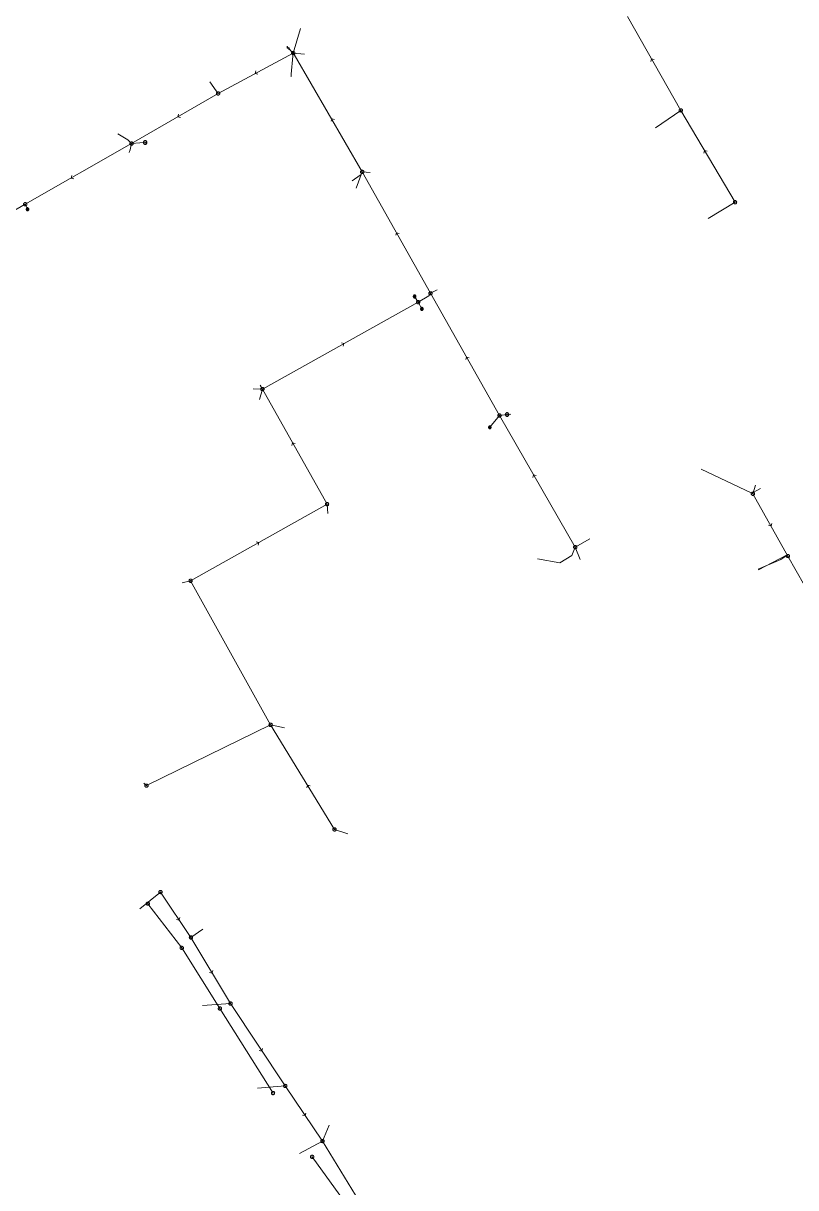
# Model space of a CAD drawing. Header units: metres. Extents: x 25504150 to 25508618, y 6694193 to 6702753.
# Drawn here: x 25505477.6 to 25505692.6, y 6699602.4 to 6699926.4 of the extents above; entities that cross this region are included whole.
import ezdxf

# ---------------------------------------------------------------- set-up
doc = ezdxf.new("R2010")
doc.units = ezdxf.units.M
for name, pattern in [('Sewer_node', [0]), ('Viemariputket', [0]), ('Viemarivarusteet', [0])]:
    doc.linetypes.add(name, pattern=pattern)
for name, color, linetype, lineweight in [('Sewer_node', 7, 'Sewer_node', 0), ('Viemariputket', 7, 'Viemariputket', 0), ('Viemarivarusteet', 7, 'Viemarivarusteet', 0)]:
    doc.layers.add(name, color=color, linetype=linetype, lineweight=lineweight)

msp = doc.modelspace()

# ---------------------------------------------------------------- linework, layer by layer
at = {"layer": 'Sewer_node', "color": 46, "linetype": 'Continuous', "true_color": 0x7f5f00, "flags": 128}
for points in [[(25505550.92, 6699919.92), (25505550.94, 6699919.93), (25505550.95, 6699919.93), (25505550.96, 6699919.94), (25505550.97, 6699919.94), (25505550.98, 6699919.95), (25505550.99, 6699919.95), (25505551, 6699919.95), (25505551.01, 6699919.95), (25505551.02, 6699919.95), (25505551.03, 6699919.95), (25505551.04, 6699919.95), (25505551.05, 6699919.94), (25505551.06, 6699919.94), (25505551.07, 6699919.93), (25505551.07, 6699919.93), (25505551.08, 6699919.92), (25505551.09, 6699919.91), (25505551.09, 6699919.91), (25505551.1, 6699919.9), (25505551.1, 6699919.89), (25505551.1, 6699919.88), (25505551.11, 6699919.87), (25505551.11, 6699919.86), (25505551.11, 6699919.85), (25505551.11, 6699919.84), (25505551.11, 6699919.83), (25505551.1, 6699919.82), (25505551.1, 6699919.81), (25505551.09, 6699919.8), (25505551.09, 6699919.79), (25505551.08, 6699919.78), (25505551.08, 6699919.77), (25505551.07, 6699919.75)], [(25505551.05, 6699919.75), (25505551.04, 6699919.72), (25505551.02, 6699919.71), (25505551.01, 6699919.69), (25505551.01, 6699919.68), (25505551, 6699919.66), (25505550.99, 6699919.64), (25505550.99, 6699919.63), (25505550.99, 6699919.61), (25505550.98, 6699919.59), (25505550.98, 6699919.57), (25505550.98, 6699919.56), (25505550.99, 6699919.54), (25505550.99, 6699919.53), (25505551, 6699919.51), (25505551.01, 6699919.5), (25505551.01, 6699919.49), (25505551.02, 6699919.48), (25505551.03, 6699919.46), (25505551.05, 6699919.46), (25505551.06, 6699919.45), (25505551.07, 6699919.44), (25505551.09, 6699919.44), (25505551.1, 6699919.43), (25505551.12, 6699919.43), (25505551.14, 6699919.43), (25505551.15, 6699919.43), (25505551.17, 6699919.43), (25505551.19, 6699919.44), (25505551.21, 6699919.44), (25505551.22, 6699919.45), (25505551.24, 6699919.45), (25505551.26, 6699919.46), (25505551.27, 6699919.47), (25505551.3, 6699919.5)], [(25505551.3, 6699919.5), (25505551.33, 6699919.53), (25505551.34, 6699919.54), (25505551.36, 6699919.55), (25505551.38, 6699919.56), (25505551.39, 6699919.57), (25505551.41, 6699919.57), (25505551.42, 6699919.58), (25505551.44, 6699919.58), (25505551.46, 6699919.59), (25505551.47, 6699919.59), (25505551.49, 6699919.59), (25505551.51, 6699919.59), (25505551.52, 6699919.58), (25505551.54, 6699919.58), (25505551.55, 6699919.57), (25505551.56, 6699919.57), (25505551.57, 6699919.56), (25505551.58, 6699919.55), (25505551.59, 6699919.53), (25505551.6, 6699919.52), (25505551.61, 6699919.51), (25505551.61, 6699919.49), (25505551.61, 6699919.48), (25505551.62, 6699919.46), (25505551.62, 6699919.45), (25505551.62, 6699919.43), (25505551.61, 6699919.41), (25505551.61, 6699919.4), (25505551.6, 6699919.38), (25505551.6, 6699919.36), (25505551.59, 6699919.34), (25505551.58, 6699919.33), (25505551.57, 6699919.31), (25505551.56, 6699919.3), (25505551.55, 6699919.28)], [(25505551.55, 6699919.28), (25505551.53, 6699919.26), (25505551.52, 6699919.25), (25505551.52, 6699919.24), (25505551.51, 6699919.23), (25505551.51, 6699919.22), (25505551.5, 6699919.21), (25505551.5, 6699919.2), (25505551.5, 6699919.19), (25505551.5, 6699919.18), (25505551.5, 6699919.17), (25505551.5, 6699919.16), (25505551.5, 6699919.16), (25505551.5, 6699919.15), (25505551.5, 6699919.14), (25505551.51, 6699919.13), (25505551.51, 6699919.12), (25505551.52, 6699919.12), (25505551.52, 6699919.11), (25505551.53, 6699919.11), (25505551.54, 6699919.1), (25505551.55, 6699919.1), (25505551.56, 6699919.09), (25505551.56, 6699919.09), (25505551.57, 6699919.09), (25505551.58, 6699919.09), (25505551.59, 6699919.09), (25505551.6, 6699919.09), (25505551.61, 6699919.1), (25505551.63, 6699919.1), (25505551.64, 6699919.1), (25505551.65, 6699919.11), (25505551.67, 6699919.12)], [(25505653.19, 6699916.27), (25505652.47, 6699916.46), (25505652.27, 6699915.75)], [(25505542.32, 6699913.13), (25505542.11, 6699912.41), (25505542.82, 6699912.19)], [(25505520.76, 6699901.09), (25505520.57, 6699900.36), (25505521.29, 6699900.17)], [(25505564.23, 6699899.66), (25505563.51, 6699899.85), (25505563.31, 6699899.14)], [(25505667.89, 6699890.83), (25505667.16, 6699891.01), (25505666.98, 6699890.29)], [(25505491.08, 6699884.05), (25505490.89, 6699883.32), (25505491.6, 6699883.12)], [(25505582.17, 6699867.93), (25505581.45, 6699868.12), (25505581.25, 6699867.4)], [(25505566.63, 6699836.56), (25505566.83, 6699837.29), (25505566.11, 6699837.49)], [(25505601.66, 6699833.34), (25505600.94, 6699833.53), (25505600.74, 6699832.81)], [(25505553.27, 6699809.46), (25505552.55, 6699809.66), (25505552.34, 6699808.94)], [(25505620.35, 6699800.57), (25505619.62, 6699800.76), (25505619.43, 6699800.04)], [(25505684.98, 6699786.73), (25505685.7, 6699786.54), (25505685.9, 6699787.25)], [(25505542.93, 6699781.21), (25505543.12, 6699781.93), (25505542.41, 6699782.14)], [(25505557.42, 6699714.24), (25505556.69, 6699714.41), (25505556.52, 6699713.69)], [(25505520.23, 6699677.03), (25505520.97, 6699676.9), (25505521.11, 6699677.63)], [(25505529.43, 6699662.31), (25505530.17, 6699662.15), (25505530.33, 6699662.87)], [(25505543.26, 6699640.57), (25505544, 6699640.44), (25505544.14, 6699641.16)], [(25505555.33, 6699622.61), (25505556.07, 6699622.49), (25505556.19, 6699623.22)]]:
    msp.add_lwpolyline(points, dxfattribs=at)
for points, elevation in [([(25505553.18, 6699918.11), (25505553.17, 6699918.18), (25505553.16, 6699918.25), (25505553.13, 6699918.32), (25505553.09, 6699918.38), (25505553.05, 6699918.44), (25505552.99, 6699918.48), (25505552.93, 6699918.52), (25505552.86, 6699918.55), (25505552.79, 6699918.56), (25505552.72, 6699918.57), (25505552.65, 6699918.56), (25505552.58, 6699918.55), (25505552.51, 6699918.52), (25505552.45, 6699918.48), (25505552.39, 6699918.44), (25505552.35, 6699918.38), (25505552.31, 6699918.32), (25505552.28, 6699918.25), (25505552.27, 6699918.18), (25505552.26, 6699918.11), (25505552.27, 6699918.04), (25505552.28, 6699917.97), (25505552.31, 6699917.9), (25505552.35, 6699917.84), (25505552.39, 6699917.78), (25505552.45, 6699917.74), (25505552.51, 6699917.7), (25505552.58, 6699917.67), (25505552.65, 6699917.66), (25505552.72, 6699917.65), (25505552.79, 6699917.66), (25505552.86, 6699917.67), (25505552.93, 6699917.7), (25505552.99, 6699917.74), (25505553.05, 6699917.78), (25505553.09, 6699917.84), (25505553.13, 6699917.9), (25505553.16, 6699917.97), (25505553.17, 6699918.04)], 50.27), ([(25505532.26, 6699906.86), (25505532.25, 6699906.93), (25505532.24, 6699907), (25505532.21, 6699907.07), (25505532.17, 6699907.13), (25505532.13, 6699907.19), (25505532.07, 6699907.23), (25505532.01, 6699907.27), (25505531.94, 6699907.3), (25505531.87, 6699907.31), (25505531.8, 6699907.32), (25505531.73, 6699907.31), (25505531.66, 6699907.3), (25505531.59, 6699907.27), (25505531.53, 6699907.23), (25505531.47, 6699907.19), (25505531.43, 6699907.13), (25505531.39, 6699907.07), (25505531.36, 6699907), (25505531.35, 6699906.93), (25505531.34, 6699906.86), (25505531.35, 6699906.79), (25505531.36, 6699906.72), (25505531.39, 6699906.65), (25505531.43, 6699906.59), (25505531.47, 6699906.53), (25505531.53, 6699906.49), (25505531.59, 6699906.45), (25505531.66, 6699906.42), (25505531.73, 6699906.41), (25505531.8, 6699906.4), (25505531.87, 6699906.41), (25505531.94, 6699906.42), (25505532.01, 6699906.45), (25505532.07, 6699906.49), (25505532.13, 6699906.53), (25505532.17, 6699906.59), (25505532.21, 6699906.65), (25505532.24, 6699906.72), (25505532.25, 6699906.79)], 50.74), ([(25505661.04, 6699902.16), (25505661.03, 6699902.23), (25505661.02, 6699902.3), (25505660.99, 6699902.37), (25505660.95, 6699902.43), (25505660.91, 6699902.49), (25505660.85, 6699902.53), (25505660.79, 6699902.57), (25505660.72, 6699902.6), (25505660.65, 6699902.61), (25505660.58, 6699902.62), (25505660.51, 6699902.61), (25505660.44, 6699902.6), (25505660.37, 6699902.57), (25505660.31, 6699902.53), (25505660.25, 6699902.49), (25505660.21, 6699902.43), (25505660.17, 6699902.37), (25505660.14, 6699902.3), (25505660.13, 6699902.23), (25505660.12, 6699902.16), (25505660.13, 6699902.09), (25505660.14, 6699902.02), (25505660.17, 6699901.95), (25505660.21, 6699901.89), (25505660.25, 6699901.83), (25505660.31, 6699901.79), (25505660.37, 6699901.75), (25505660.44, 6699901.72), (25505660.51, 6699901.71), (25505660.58, 6699901.7), (25505660.65, 6699901.71), (25505660.72, 6699901.72), (25505660.79, 6699901.75), (25505660.85, 6699901.79), (25505660.91, 6699901.83), (25505660.95, 6699901.89), (25505660.99, 6699901.95), (25505661.02, 6699902.02), (25505661.03, 6699902.09)], 52.36), ([(25505508.16, 6699892.91), (25505508.15, 6699892.98), (25505508.14, 6699893.05), (25505508.11, 6699893.12), (25505508.07, 6699893.18), (25505508.03, 6699893.24), (25505507.97, 6699893.28), (25505507.91, 6699893.32), (25505507.84, 6699893.35), (25505507.77, 6699893.36), (25505507.7, 6699893.37), (25505507.63, 6699893.36), (25505507.56, 6699893.35), (25505507.49, 6699893.32), (25505507.43, 6699893.28), (25505507.37, 6699893.24), (25505507.33, 6699893.18), (25505507.29, 6699893.12), (25505507.26, 6699893.05), (25505507.25, 6699892.98), (25505507.24, 6699892.91), (25505507.25, 6699892.84), (25505507.26, 6699892.77), (25505507.29, 6699892.7), (25505507.33, 6699892.64), (25505507.37, 6699892.58), (25505507.43, 6699892.54), (25505507.49, 6699892.5), (25505507.56, 6699892.47), (25505507.63, 6699892.46), (25505507.7, 6699892.45), (25505507.77, 6699892.46), (25505507.84, 6699892.47), (25505507.91, 6699892.5), (25505507.97, 6699892.54), (25505508.03, 6699892.58), (25505508.07, 6699892.64), (25505508.11, 6699892.7), (25505508.14, 6699892.77), (25505508.15, 6699892.84)], 50.71), ([(25505572.4, 6699885.02), (25505572.39, 6699885.09), (25505572.38, 6699885.17), (25505572.35, 6699885.23), (25505572.31, 6699885.3), (25505572.26, 6699885.35), (25505572.21, 6699885.4), (25505572.14, 6699885.44), (25505572.08, 6699885.47), (25505572, 6699885.48), (25505571.93, 6699885.49), (25505571.86, 6699885.48), (25505571.78, 6699885.47), (25505571.72, 6699885.44), (25505571.65, 6699885.4), (25505571.6, 6699885.35), (25505571.55, 6699885.3), (25505571.51, 6699885.23), (25505571.48, 6699885.17), (25505571.47, 6699885.09), (25505571.46, 6699885.02), (25505571.47, 6699884.95), (25505571.48, 6699884.87), (25505571.51, 6699884.81), (25505571.55, 6699884.74), (25505571.6, 6699884.69), (25505571.65, 6699884.64), (25505571.72, 6699884.6), (25505571.78, 6699884.57), (25505571.86, 6699884.56), (25505571.93, 6699884.55), (25505572, 6699884.56), (25505572.08, 6699884.57), (25505572.14, 6699884.6), (25505572.21, 6699884.64), (25505572.26, 6699884.69), (25505572.31, 6699884.74), (25505572.35, 6699884.81), (25505572.38, 6699884.87), (25505572.39, 6699884.95)], 49.28), ([(25505478.58, 6699876.04), (25505478.57, 6699876.11), (25505478.56, 6699876.19), (25505478.53, 6699876.25), (25505478.49, 6699876.32), (25505478.44, 6699876.37), (25505478.39, 6699876.42), (25505478.32, 6699876.46), (25505478.26, 6699876.49), (25505478.18, 6699876.5), (25505478.11, 6699876.51), (25505478.04, 6699876.5), (25505477.96, 6699876.49), (25505477.9, 6699876.46), (25505477.83, 6699876.42), (25505477.78, 6699876.37), (25505477.73, 6699876.32), (25505477.69, 6699876.25), (25505477.66, 6699876.19), (25505477.65, 6699876.11), (25505477.64, 6699876.04), (25505477.65, 6699875.97), (25505477.66, 6699875.89), (25505477.69, 6699875.83), (25505477.73, 6699875.76), (25505477.78, 6699875.71), (25505477.83, 6699875.66), (25505477.9, 6699875.62), (25505477.96, 6699875.59), (25505478.04, 6699875.58), (25505478.11, 6699875.57), (25505478.18, 6699875.58), (25505478.26, 6699875.59), (25505478.32, 6699875.62), (25505478.39, 6699875.66), (25505478.44, 6699875.71), (25505478.49, 6699875.76), (25505478.53, 6699875.83), (25505478.56, 6699875.89), (25505478.57, 6699875.97)], 47.89), ([(25505676.14, 6699876.6), (25505676.13, 6699876.67), (25505676.12, 6699876.74), (25505676.09, 6699876.81), (25505676.05, 6699876.87), (25505676.01, 6699876.93), (25505675.95, 6699876.97), (25505675.89, 6699877.01), (25505675.82, 6699877.04), (25505675.75, 6699877.05), (25505675.68, 6699877.06), (25505675.61, 6699877.05), (25505675.54, 6699877.04), (25505675.47, 6699877.01), (25505675.41, 6699876.97), (25505675.35, 6699876.93), (25505675.31, 6699876.87), (25505675.27, 6699876.81), (25505675.24, 6699876.74), (25505675.23, 6699876.67), (25505675.22, 6699876.6), (25505675.23, 6699876.53), (25505675.24, 6699876.46), (25505675.27, 6699876.39), (25505675.31, 6699876.33), (25505675.35, 6699876.27), (25505675.41, 6699876.23), (25505675.47, 6699876.19), (25505675.54, 6699876.16), (25505675.61, 6699876.15), (25505675.68, 6699876.14), (25505675.75, 6699876.15), (25505675.82, 6699876.16), (25505675.89, 6699876.19), (25505675.95, 6699876.23), (25505676.01, 6699876.27), (25505676.05, 6699876.33), (25505676.09, 6699876.39), (25505676.12, 6699876.46), (25505676.13, 6699876.53)], 54.49), ([(25505591.39, 6699851.26), (25505591.38, 6699851.33), (25505591.37, 6699851.4), (25505591.34, 6699851.47), (25505591.3, 6699851.53), (25505591.26, 6699851.59), (25505591.2, 6699851.63), (25505591.14, 6699851.67), (25505591.07, 6699851.7), (25505591, 6699851.71), (25505590.93, 6699851.72), (25505590.86, 6699851.71), (25505590.79, 6699851.7), (25505590.72, 6699851.67), (25505590.66, 6699851.63), (25505590.6, 6699851.59), (25505590.56, 6699851.53), (25505590.52, 6699851.47), (25505590.49, 6699851.4), (25505590.48, 6699851.33), (25505590.47, 6699851.26), (25505590.48, 6699851.19), (25505590.49, 6699851.12), (25505590.52, 6699851.05), (25505590.56, 6699850.99), (25505590.6, 6699850.93), (25505590.66, 6699850.89), (25505590.72, 6699850.85), (25505590.79, 6699850.82), (25505590.86, 6699850.81), (25505590.93, 6699850.8), (25505591, 6699850.81), (25505591.07, 6699850.82), (25505591.14, 6699850.85), (25505591.2, 6699850.89), (25505591.26, 6699850.93), (25505591.3, 6699850.99), (25505591.34, 6699851.05), (25505591.37, 6699851.12), (25505591.38, 6699851.19)], 49.64), ([(25505587.94, 6699848.81), (25505587.93, 6699848.88), (25505587.92, 6699848.95), (25505587.89, 6699849.02), (25505587.85, 6699849.08), (25505587.81, 6699849.14), (25505587.75, 6699849.18), (25505587.69, 6699849.22), (25505587.62, 6699849.25), (25505587.55, 6699849.26), (25505587.48, 6699849.27), (25505587.41, 6699849.26), (25505587.34, 6699849.25), (25505587.27, 6699849.22), (25505587.21, 6699849.18), (25505587.15, 6699849.14), (25505587.11, 6699849.08), (25505587.07, 6699849.02), (25505587.04, 6699848.95), (25505587.03, 6699848.88), (25505587.02, 6699848.81), (25505587.03, 6699848.74), (25505587.04, 6699848.67), (25505587.07, 6699848.6), (25505587.11, 6699848.54), (25505587.15, 6699848.48), (25505587.21, 6699848.44), (25505587.27, 6699848.4), (25505587.34, 6699848.37), (25505587.41, 6699848.36), (25505587.48, 6699848.35), (25505587.55, 6699848.36), (25505587.62, 6699848.37), (25505587.69, 6699848.4), (25505587.75, 6699848.44), (25505587.81, 6699848.48), (25505587.85, 6699848.54), (25505587.89, 6699848.6), (25505587.92, 6699848.67), (25505587.93, 6699848.74)], 49.64), ([(25505544.6, 6699824.63), (25505544.59, 6699824.7), (25505544.58, 6699824.77), (25505544.55, 6699824.84), (25505544.51, 6699824.9), (25505544.47, 6699824.96), (25505544.41, 6699825), (25505544.35, 6699825.04), (25505544.28, 6699825.07), (25505544.21, 6699825.08), (25505544.14, 6699825.09), (25505544.07, 6699825.08), (25505544, 6699825.07), (25505543.93, 6699825.04), (25505543.87, 6699825), (25505543.81, 6699824.96), (25505543.77, 6699824.9), (25505543.73, 6699824.84), (25505543.7, 6699824.77), (25505543.69, 6699824.7), (25505543.68, 6699824.63), (25505543.69, 6699824.56), (25505543.7, 6699824.49), (25505543.73, 6699824.42), (25505543.77, 6699824.36), (25505543.81, 6699824.3), (25505543.87, 6699824.26), (25505543.93, 6699824.22), (25505544, 6699824.19), (25505544.07, 6699824.18), (25505544.14, 6699824.17), (25505544.21, 6699824.18), (25505544.28, 6699824.19), (25505544.35, 6699824.22), (25505544.41, 6699824.26), (25505544.47, 6699824.3), (25505544.51, 6699824.36), (25505544.55, 6699824.42), (25505544.58, 6699824.49), (25505544.59, 6699824.56)], 50.37), ([(25505610.58, 6699817.25), (25505610.57, 6699817.32), (25505610.56, 6699817.39), (25505610.53, 6699817.46), (25505610.49, 6699817.52), (25505610.45, 6699817.58), (25505610.39, 6699817.62), (25505610.33, 6699817.66), (25505610.26, 6699817.69), (25505610.19, 6699817.7), (25505610.12, 6699817.71), (25505610.05, 6699817.7), (25505609.98, 6699817.69), (25505609.91, 6699817.66), (25505609.85, 6699817.62), (25505609.79, 6699817.58), (25505609.75, 6699817.52), (25505609.71, 6699817.46), (25505609.68, 6699817.39), (25505609.67, 6699817.32), (25505609.66, 6699817.25), (25505609.67, 6699817.18), (25505609.68, 6699817.11), (25505609.71, 6699817.04), (25505609.75, 6699816.98), (25505609.79, 6699816.92), (25505609.85, 6699816.88), (25505609.91, 6699816.84), (25505609.98, 6699816.81), (25505610.05, 6699816.8), (25505610.12, 6699816.79), (25505610.19, 6699816.8), (25505610.26, 6699816.81), (25505610.33, 6699816.84), (25505610.39, 6699816.88), (25505610.45, 6699816.92), (25505610.49, 6699816.98), (25505610.53, 6699817.04), (25505610.56, 6699817.11), (25505610.57, 6699817.18)], 52.87), ([(25505681.11, 6699795.51), (25505681.1, 6699795.58), (25505681.09, 6699795.66), (25505681.06, 6699795.72), (25505681.02, 6699795.79), (25505680.97, 6699795.84), (25505680.92, 6699795.89), (25505680.85, 6699795.93), (25505680.79, 6699795.96), (25505680.71, 6699795.97), (25505680.64, 6699795.98), (25505680.57, 6699795.97), (25505680.49, 6699795.96), (25505680.43, 6699795.93), (25505680.36, 6699795.89), (25505680.31, 6699795.84), (25505680.26, 6699795.79), (25505680.22, 6699795.72), (25505680.19, 6699795.66), (25505680.18, 6699795.58), (25505680.17, 6699795.51), (25505680.18, 6699795.44), (25505680.19, 6699795.36), (25505680.22, 6699795.3), (25505680.26, 6699795.23), (25505680.31, 6699795.18), (25505680.36, 6699795.13), (25505680.43, 6699795.09), (25505680.49, 6699795.06), (25505680.57, 6699795.05), (25505680.64, 6699795.04), (25505680.71, 6699795.05), (25505680.79, 6699795.06), (25505680.85, 6699795.09), (25505680.92, 6699795.13), (25505680.97, 6699795.18), (25505681.02, 6699795.23), (25505681.06, 6699795.3), (25505681.09, 6699795.36), (25505681.1, 6699795.44)], 55.59), ([(25505562.58, 6699792.6), (25505562.57, 6699792.67), (25505562.56, 6699792.74), (25505562.53, 6699792.81), (25505562.49, 6699792.87), (25505562.45, 6699792.93), (25505562.39, 6699792.97), (25505562.33, 6699793.01), (25505562.26, 6699793.04), (25505562.19, 6699793.05), (25505562.12, 6699793.06), (25505562.05, 6699793.05), (25505561.98, 6699793.04), (25505561.91, 6699793.01), (25505561.85, 6699792.97), (25505561.79, 6699792.93), (25505561.75, 6699792.87), (25505561.71, 6699792.81), (25505561.68, 6699792.74), (25505561.67, 6699792.67), (25505561.66, 6699792.6), (25505561.67, 6699792.53), (25505561.68, 6699792.46), (25505561.71, 6699792.39), (25505561.75, 6699792.33), (25505561.79, 6699792.27), (25505561.85, 6699792.23), (25505561.91, 6699792.19), (25505561.98, 6699792.16), (25505562.05, 6699792.15), (25505562.12, 6699792.14), (25505562.19, 6699792.15), (25505562.26, 6699792.16), (25505562.33, 6699792.19), (25505562.39, 6699792.23), (25505562.45, 6699792.27), (25505562.49, 6699792.33), (25505562.53, 6699792.39), (25505562.56, 6699792.46), (25505562.57, 6699792.53)], 50.5), ([(25505631.66, 6699780.66), (25505631.65, 6699780.73), (25505631.64, 6699780.81), (25505631.61, 6699780.87), (25505631.57, 6699780.94), (25505631.52, 6699780.99), (25505631.47, 6699781.04), (25505631.4, 6699781.08), (25505631.34, 6699781.11), (25505631.26, 6699781.12), (25505631.19, 6699781.13), (25505631.12, 6699781.12), (25505631.04, 6699781.11), (25505630.98, 6699781.08), (25505630.91, 6699781.04), (25505630.86, 6699780.99), (25505630.81, 6699780.94), (25505630.77, 6699780.87), (25505630.74, 6699780.81), (25505630.73, 6699780.73), (25505630.72, 6699780.66), (25505630.73, 6699780.59), (25505630.74, 6699780.51), (25505630.77, 6699780.45), (25505630.81, 6699780.38), (25505630.86, 6699780.33), (25505630.91, 6699780.28), (25505630.98, 6699780.24), (25505631.04, 6699780.21), (25505631.12, 6699780.2), (25505631.19, 6699780.19), (25505631.26, 6699780.2), (25505631.34, 6699780.21), (25505631.4, 6699780.24), (25505631.47, 6699780.28), (25505631.52, 6699780.33), (25505631.57, 6699780.38), (25505631.61, 6699780.45), (25505631.64, 6699780.51), (25505631.65, 6699780.59)], 55.58), ([(25505690.88, 6699778.17), (25505690.87, 6699778.24), (25505690.86, 6699778.31), (25505690.83, 6699778.38), (25505690.79, 6699778.44), (25505690.75, 6699778.5), (25505690.69, 6699778.54), (25505690.63, 6699778.58), (25505690.56, 6699778.61), (25505690.49, 6699778.62), (25505690.42, 6699778.63), (25505690.35, 6699778.62), (25505690.28, 6699778.61), (25505690.21, 6699778.58), (25505690.15, 6699778.54), (25505690.09, 6699778.5), (25505690.05, 6699778.44), (25505690.01, 6699778.38), (25505689.98, 6699778.31), (25505689.97, 6699778.24), (25505689.96, 6699778.17), (25505689.97, 6699778.1), (25505689.98, 6699778.03), (25505690.01, 6699777.96), (25505690.05, 6699777.9), (25505690.09, 6699777.84), (25505690.15, 6699777.8), (25505690.21, 6699777.76), (25505690.28, 6699777.73), (25505690.35, 6699777.72), (25505690.42, 6699777.71), (25505690.49, 6699777.72), (25505690.56, 6699777.73), (25505690.63, 6699777.76), (25505690.69, 6699777.8), (25505690.75, 6699777.84), (25505690.79, 6699777.9), (25505690.83, 6699777.96), (25505690.86, 6699778.03), (25505690.87, 6699778.1)], 55.13), ([(25505524.62, 6699771.29), (25505524.61, 6699771.36), (25505524.6, 6699771.43), (25505524.57, 6699771.5), (25505524.53, 6699771.56), (25505524.49, 6699771.62), (25505524.43, 6699771.66), (25505524.37, 6699771.7), (25505524.3, 6699771.73), (25505524.23, 6699771.74), (25505524.16, 6699771.75), (25505524.09, 6699771.74), (25505524.02, 6699771.73), (25505523.95, 6699771.7), (25505523.89, 6699771.66), (25505523.83, 6699771.62), (25505523.79, 6699771.56), (25505523.75, 6699771.5), (25505523.72, 6699771.43), (25505523.71, 6699771.36), (25505523.7, 6699771.29), (25505523.71, 6699771.22), (25505523.72, 6699771.15), (25505523.75, 6699771.08), (25505523.79, 6699771.02), (25505523.83, 6699770.96), (25505523.89, 6699770.92), (25505523.95, 6699770.88), (25505524.02, 6699770.85), (25505524.09, 6699770.84), (25505524.16, 6699770.83), (25505524.23, 6699770.84), (25505524.3, 6699770.85), (25505524.37, 6699770.88), (25505524.43, 6699770.92), (25505524.49, 6699770.96), (25505524.53, 6699771.02), (25505524.57, 6699771.08), (25505524.6, 6699771.15), (25505524.61, 6699771.22)], 53.14), ([(25505546.9, 6699731.21), (25505546.89, 6699731.28), (25505546.88, 6699731.36), (25505546.85, 6699731.42), (25505546.81, 6699731.49), (25505546.76, 6699731.54), (25505546.71, 6699731.59), (25505546.64, 6699731.63), (25505546.58, 6699731.66), (25505546.5, 6699731.67), (25505546.43, 6699731.68), (25505546.36, 6699731.67), (25505546.28, 6699731.66), (25505546.22, 6699731.63), (25505546.15, 6699731.59), (25505546.1, 6699731.54), (25505546.05, 6699731.49), (25505546.01, 6699731.42), (25505545.98, 6699731.36), (25505545.97, 6699731.28), (25505545.96, 6699731.21), (25505545.97, 6699731.14), (25505545.98, 6699731.06), (25505546.01, 6699731), (25505546.05, 6699730.93), (25505546.1, 6699730.88), (25505546.15, 6699730.83), (25505546.22, 6699730.79), (25505546.28, 6699730.76), (25505546.36, 6699730.75), (25505546.43, 6699730.74), (25505546.5, 6699730.75), (25505546.58, 6699730.76), (25505546.64, 6699730.79), (25505546.71, 6699730.83), (25505546.76, 6699730.88), (25505546.81, 6699730.93), (25505546.85, 6699731), (25505546.88, 6699731.06), (25505546.89, 6699731.14)], 53.96), ([(25505512.31, 6699714.29), (25505512.3, 6699714.36), (25505512.29, 6699714.43), (25505512.26, 6699714.5), (25505512.22, 6699714.56), (25505512.18, 6699714.62), (25505512.12, 6699714.66), (25505512.06, 6699714.7), (25505511.99, 6699714.73), (25505511.92, 6699714.74), (25505511.85, 6699714.75), (25505511.78, 6699714.74), (25505511.71, 6699714.73), (25505511.64, 6699714.7), (25505511.58, 6699714.66), (25505511.52, 6699714.62), (25505511.48, 6699714.56), (25505511.44, 6699714.5), (25505511.41, 6699714.43), (25505511.4, 6699714.36), (25505511.39, 6699714.29), (25505511.4, 6699714.22), (25505511.41, 6699714.15), (25505511.44, 6699714.08), (25505511.48, 6699714.02), (25505511.52, 6699713.96), (25505511.58, 6699713.92), (25505511.64, 6699713.88), (25505511.71, 6699713.85), (25505511.78, 6699713.84), (25505511.85, 6699713.83), (25505511.92, 6699713.84), (25505511.99, 6699713.85), (25505512.06, 6699713.88), (25505512.12, 6699713.92), (25505512.18, 6699713.96), (25505512.22, 6699714.02), (25505512.26, 6699714.08), (25505512.29, 6699714.15), (25505512.3, 6699714.22)], 53.87), ([(25505564.66, 6699702.12), (25505564.65, 6699702.19), (25505564.64, 6699702.26), (25505564.61, 6699702.33), (25505564.57, 6699702.39), (25505564.53, 6699702.45), (25505564.47, 6699702.49), (25505564.41, 6699702.53), (25505564.34, 6699702.56), (25505564.27, 6699702.57), (25505564.2, 6699702.58), (25505564.13, 6699702.57), (25505564.06, 6699702.56), (25505563.99, 6699702.53), (25505563.93, 6699702.49), (25505563.87, 6699702.45), (25505563.83, 6699702.39), (25505563.79, 6699702.33), (25505563.76, 6699702.26), (25505563.75, 6699702.19), (25505563.74, 6699702.12), (25505563.75, 6699702.05), (25505563.76, 6699701.98), (25505563.79, 6699701.91), (25505563.83, 6699701.85), (25505563.87, 6699701.79), (25505563.93, 6699701.75), (25505563.99, 6699701.71), (25505564.06, 6699701.68), (25505564.13, 6699701.67), (25505564.2, 6699701.66), (25505564.27, 6699701.67), (25505564.34, 6699701.68), (25505564.41, 6699701.71), (25505564.47, 6699701.75), (25505564.53, 6699701.79), (25505564.57, 6699701.85), (25505564.61, 6699701.91), (25505564.64, 6699701.98), (25505564.65, 6699702.05)], 54.82), ([(25505516.22, 6699684.7), (25505516.21, 6699684.77), (25505516.2, 6699684.84), (25505516.17, 6699684.91), (25505516.13, 6699684.97), (25505516.09, 6699685.03), (25505516.03, 6699685.07), (25505515.97, 6699685.11), (25505515.9, 6699685.14), (25505515.83, 6699685.15), (25505515.76, 6699685.16), (25505515.69, 6699685.15), (25505515.62, 6699685.14), (25505515.55, 6699685.11), (25505515.49, 6699685.07), (25505515.43, 6699685.03), (25505515.39, 6699684.97), (25505515.35, 6699684.91), (25505515.32, 6699684.84), (25505515.31, 6699684.77), (25505515.3, 6699684.7), (25505515.31, 6699684.63), (25505515.32, 6699684.56), (25505515.35, 6699684.49), (25505515.39, 6699684.43), (25505515.43, 6699684.37), (25505515.49, 6699684.33), (25505515.55, 6699684.29), (25505515.62, 6699684.26), (25505515.69, 6699684.25), (25505515.76, 6699684.24), (25505515.83, 6699684.25), (25505515.9, 6699684.26), (25505515.97, 6699684.29), (25505516.03, 6699684.33), (25505516.09, 6699684.37), (25505516.13, 6699684.43), (25505516.17, 6699684.49), (25505516.2, 6699684.56), (25505516.21, 6699684.63)], 54.85), ([(25505524.71, 6699672.06), (25505524.7, 6699672.13), (25505524.69, 6699672.2), (25505524.66, 6699672.27), (25505524.62, 6699672.33), (25505524.58, 6699672.39), (25505524.52, 6699672.43), (25505524.46, 6699672.47), (25505524.39, 6699672.5), (25505524.32, 6699672.51), (25505524.25, 6699672.52), (25505524.18, 6699672.51), (25505524.11, 6699672.5), (25505524.04, 6699672.47), (25505523.98, 6699672.43), (25505523.92, 6699672.39), (25505523.88, 6699672.33), (25505523.84, 6699672.27), (25505523.81, 6699672.2), (25505523.8, 6699672.13), (25505523.79, 6699672.06), (25505523.8, 6699671.99), (25505523.81, 6699671.92), (25505523.84, 6699671.85), (25505523.88, 6699671.79), (25505523.92, 6699671.73), (25505523.98, 6699671.69), (25505524.04, 6699671.65), (25505524.11, 6699671.62), (25505524.18, 6699671.61), (25505524.25, 6699671.6), (25505524.32, 6699671.61), (25505524.39, 6699671.62), (25505524.46, 6699671.65), (25505524.52, 6699671.69), (25505524.58, 6699671.73), (25505524.62, 6699671.79), (25505524.66, 6699671.85), (25505524.69, 6699671.92), (25505524.7, 6699671.99)], 55.16), ([(25505535.72, 6699653.66), (25505535.71, 6699653.73), (25505535.7, 6699653.8), (25505535.67, 6699653.87), (25505535.63, 6699653.93), (25505535.59, 6699653.99), (25505535.53, 6699654.03), (25505535.47, 6699654.07), (25505535.4, 6699654.1), (25505535.33, 6699654.11), (25505535.26, 6699654.12), (25505535.19, 6699654.11), (25505535.12, 6699654.1), (25505535.05, 6699654.07), (25505534.99, 6699654.03), (25505534.93, 6699653.99), (25505534.89, 6699653.93), (25505534.85, 6699653.87), (25505534.82, 6699653.8), (25505534.81, 6699653.73), (25505534.8, 6699653.66), (25505534.81, 6699653.59), (25505534.82, 6699653.52), (25505534.85, 6699653.45), (25505534.89, 6699653.39), (25505534.93, 6699653.33), (25505534.99, 6699653.29), (25505535.05, 6699653.25), (25505535.12, 6699653.22), (25505535.19, 6699653.21), (25505535.26, 6699653.2), (25505535.33, 6699653.21), (25505535.4, 6699653.22), (25505535.47, 6699653.25), (25505535.53, 6699653.29), (25505535.59, 6699653.33), (25505535.63, 6699653.39), (25505535.67, 6699653.45), (25505535.7, 6699653.52), (25505535.71, 6699653.59)], 55.34), ([(25505550.95, 6699630.75), (25505550.94, 6699630.82), (25505550.93, 6699630.89), (25505550.9, 6699630.96), (25505550.86, 6699631.02), (25505550.82, 6699631.08), (25505550.76, 6699631.12), (25505550.7, 6699631.16), (25505550.63, 6699631.19), (25505550.56, 6699631.2), (25505550.49, 6699631.21), (25505550.42, 6699631.2), (25505550.35, 6699631.19), (25505550.28, 6699631.16), (25505550.22, 6699631.12), (25505550.16, 6699631.08), (25505550.12, 6699631.02), (25505550.08, 6699630.96), (25505550.05, 6699630.89), (25505550.04, 6699630.82), (25505550.03, 6699630.75), (25505550.04, 6699630.68), (25505550.05, 6699630.61), (25505550.08, 6699630.54), (25505550.12, 6699630.48), (25505550.16, 6699630.42), (25505550.22, 6699630.38), (25505550.28, 6699630.34), (25505550.35, 6699630.31), (25505550.42, 6699630.3), (25505550.49, 6699630.29), (25505550.56, 6699630.3), (25505550.63, 6699630.31), (25505550.7, 6699630.34), (25505550.76, 6699630.38), (25505550.82, 6699630.42), (25505550.86, 6699630.48), (25505550.9, 6699630.54), (25505550.93, 6699630.61), (25505550.94, 6699630.68)], 55.23), ([(25505561.32, 6699615.43), (25505561.31, 6699615.5), (25505561.3, 6699615.57), (25505561.27, 6699615.64), (25505561.23, 6699615.7), (25505561.19, 6699615.76), (25505561.13, 6699615.8), (25505561.07, 6699615.84), (25505561, 6699615.87), (25505560.93, 6699615.88), (25505560.86, 6699615.89), (25505560.79, 6699615.88), (25505560.72, 6699615.87), (25505560.65, 6699615.84), (25505560.59, 6699615.8), (25505560.53, 6699615.76), (25505560.49, 6699615.7), (25505560.45, 6699615.64), (25505560.42, 6699615.57), (25505560.41, 6699615.5), (25505560.4, 6699615.43), (25505560.41, 6699615.36), (25505560.42, 6699615.29), (25505560.45, 6699615.22), (25505560.49, 6699615.16), (25505560.53, 6699615.1), (25505560.59, 6699615.06), (25505560.65, 6699615.02), (25505560.72, 6699614.99), (25505560.79, 6699614.98), (25505560.86, 6699614.97), (25505560.93, 6699614.98), (25505561, 6699614.99), (25505561.07, 6699615.02), (25505561.13, 6699615.06), (25505561.19, 6699615.1), (25505561.23, 6699615.16), (25505561.27, 6699615.22), (25505561.3, 6699615.29), (25505561.31, 6699615.36)], 55.04)]:
    msp.add_lwpolyline(points, close=True, dxfattribs=dict(at, elevation=elevation))
at = {"layer": 'Sewer_node', "color": 252, "linetype": 'Continuous', "lineweight": 9, "true_color": 0x848484, "flags": 128}
for points, elevation in [([(25505512.71, 6699681.46), (25505512.7, 6699681.53), (25505512.69, 6699681.6), (25505512.66, 6699681.67), (25505512.62, 6699681.73), (25505512.58, 6699681.79), (25505512.52, 6699681.83), (25505512.46, 6699681.87), (25505512.39, 6699681.9), (25505512.32, 6699681.91), (25505512.25, 6699681.92), (25505512.18, 6699681.91), (25505512.11, 6699681.9), (25505512.04, 6699681.87), (25505511.98, 6699681.83), (25505511.92, 6699681.79), (25505511.88, 6699681.73), (25505511.84, 6699681.67), (25505511.81, 6699681.6), (25505511.8, 6699681.53), (25505511.79, 6699681.46), (25505511.8, 6699681.39), (25505511.81, 6699681.32), (25505511.84, 6699681.25), (25505511.88, 6699681.19), (25505511.92, 6699681.13), (25505511.98, 6699681.09), (25505512.04, 6699681.05), (25505512.11, 6699681.02), (25505512.18, 6699681.01), (25505512.25, 6699681), (25505512.32, 6699681.01), (25505512.39, 6699681.02), (25505512.46, 6699681.05), (25505512.52, 6699681.09), (25505512.58, 6699681.13), (25505512.62, 6699681.19), (25505512.66, 6699681.25), (25505512.69, 6699681.32), (25505512.7, 6699681.39)], 54.75), ([(25505522.15, 6699669.15), (25505522.14, 6699669.22), (25505522.13, 6699669.29), (25505522.1, 6699669.36), (25505522.06, 6699669.42), (25505522.02, 6699669.48), (25505521.96, 6699669.52), (25505521.9, 6699669.56), (25505521.83, 6699669.59), (25505521.76, 6699669.6), (25505521.69, 6699669.61), (25505521.62, 6699669.6), (25505521.55, 6699669.59), (25505521.48, 6699669.56), (25505521.42, 6699669.52), (25505521.36, 6699669.48), (25505521.32, 6699669.42), (25505521.28, 6699669.36), (25505521.25, 6699669.29), (25505521.24, 6699669.22), (25505521.23, 6699669.15), (25505521.24, 6699669.08), (25505521.25, 6699669.01), (25505521.28, 6699668.94), (25505521.32, 6699668.88), (25505521.36, 6699668.82), (25505521.42, 6699668.78), (25505521.48, 6699668.74), (25505521.55, 6699668.71), (25505521.62, 6699668.7), (25505521.69, 6699668.69), (25505521.76, 6699668.7), (25505521.83, 6699668.71), (25505521.9, 6699668.74), (25505521.96, 6699668.78), (25505522.02, 6699668.82), (25505522.06, 6699668.88), (25505522.1, 6699668.94), (25505522.13, 6699669.01), (25505522.14, 6699669.08)], 55.11), ([(25505532.77, 6699652.29), (25505532.76, 6699652.36), (25505532.75, 6699652.43), (25505532.72, 6699652.5), (25505532.68, 6699652.56), (25505532.64, 6699652.62), (25505532.58, 6699652.66), (25505532.52, 6699652.7), (25505532.45, 6699652.73), (25505532.38, 6699652.74), (25505532.31, 6699652.75), (25505532.24, 6699652.74), (25505532.17, 6699652.73), (25505532.1, 6699652.7), (25505532.04, 6699652.66), (25505531.98, 6699652.62), (25505531.94, 6699652.56), (25505531.9, 6699652.5), (25505531.87, 6699652.43), (25505531.86, 6699652.36), (25505531.85, 6699652.29), (25505531.86, 6699652.22), (25505531.87, 6699652.15), (25505531.9, 6699652.08), (25505531.94, 6699652.02), (25505531.98, 6699651.96), (25505532.04, 6699651.92), (25505532.1, 6699651.88), (25505532.17, 6699651.85), (25505532.24, 6699651.84), (25505532.31, 6699651.83), (25505532.38, 6699651.84), (25505532.45, 6699651.85), (25505532.52, 6699651.88), (25505532.58, 6699651.92), (25505532.64, 6699651.96), (25505532.68, 6699652.02), (25505532.72, 6699652.08), (25505532.75, 6699652.15), (25505532.76, 6699652.22)], 55.26), ([(25505547.55, 6699628.77), (25505547.54, 6699628.84), (25505547.53, 6699628.91), (25505547.5, 6699628.98), (25505547.46, 6699629.04), (25505547.42, 6699629.1), (25505547.36, 6699629.14), (25505547.3, 6699629.18), (25505547.23, 6699629.21), (25505547.16, 6699629.22), (25505547.09, 6699629.23), (25505547.02, 6699629.22), (25505546.95, 6699629.21), (25505546.88, 6699629.18), (25505546.82, 6699629.14), (25505546.76, 6699629.1), (25505546.72, 6699629.04), (25505546.68, 6699628.98), (25505546.65, 6699628.91), (25505546.64, 6699628.84), (25505546.63, 6699628.77), (25505546.64, 6699628.7), (25505546.65, 6699628.63), (25505546.68, 6699628.56), (25505546.72, 6699628.5), (25505546.76, 6699628.44), (25505546.82, 6699628.4), (25505546.88, 6699628.36), (25505546.95, 6699628.33), (25505547.02, 6699628.32), (25505547.09, 6699628.31), (25505547.16, 6699628.32), (25505547.23, 6699628.33), (25505547.3, 6699628.36), (25505547.36, 6699628.4), (25505547.42, 6699628.44), (25505547.46, 6699628.5), (25505547.5, 6699628.56), (25505547.53, 6699628.63), (25505547.54, 6699628.7)], 55.16), ([(25505558.42, 6699611.03), (25505558.41, 6699611.1), (25505558.4, 6699611.17), (25505558.37, 6699611.24), (25505558.33, 6699611.3), (25505558.29, 6699611.36), (25505558.23, 6699611.4), (25505558.17, 6699611.44), (25505558.1, 6699611.47), (25505558.03, 6699611.48), (25505557.96, 6699611.49), (25505557.89, 6699611.48), (25505557.82, 6699611.47), (25505557.75, 6699611.44), (25505557.69, 6699611.4), (25505557.63, 6699611.36), (25505557.59, 6699611.3), (25505557.55, 6699611.24), (25505557.52, 6699611.17), (25505557.51, 6699611.1), (25505557.5, 6699611.03), (25505557.51, 6699610.96), (25505557.52, 6699610.89), (25505557.55, 6699610.82), (25505557.59, 6699610.76), (25505557.63, 6699610.7), (25505557.69, 6699610.66), (25505557.75, 6699610.62), (25505557.82, 6699610.59), (25505557.89, 6699610.58), (25505557.96, 6699610.57), (25505558.03, 6699610.58), (25505558.1, 6699610.59), (25505558.17, 6699610.62), (25505558.23, 6699610.66), (25505558.29, 6699610.7), (25505558.33, 6699610.76), (25505558.37, 6699610.82), (25505558.4, 6699610.89), (25505558.41, 6699610.96)], 54.76)]:
    msp.add_lwpolyline(points, close=True, dxfattribs=dict(at, elevation=elevation))
at = {"layer": 'Viemariputket', "color": 1, "linetype": 'Continuous', "lineweight": 15}
for p, q in [((25505660.58, 6699902.16, 50.74), (25505645.76, 6699928.3, 48.54)), ((25505552.72, 6699918.11, 48.17), (25505554.78, 6699924.93, 48.2)), ((25505531.8, 6699906.86, 47.64), (25505552.72, 6699918.11, 47.48)), ((25505552.72, 6699918.11, 48.1), (25505551.01, 6699919.81, 30.21)), ((25505507.7, 6699892.91, 47.51), (25505531.8, 6699906.86, 47.64)), ((25505660.58, 6699902.16, 50.8), (25505653.51, 6699897.32, 47.64)), ((25505675.68, 6699876.6, 52.27), (25505660.58, 6699902.16, 51.07)), ((25505507.7, 6699892.91, 47.47), (25505478.11, 6699876.04, 47.39)), ((25505571.93, 6699885.02, 47.88), (25505570.26, 6699880.5, 48.2)), ((25505590.93, 6699851.26, 48.18), (25505571.93, 6699885.02, 47.85)), ((25505571.93, 6699885.02, 47.87), (25505574.08, 6699884.91)), ((25505478.11, 6699876.04, 47.78), (25505478.76, 6699874.64, 48.17)), ((25505675.68, 6699876.6, 52.6), (25505668.16, 6699872.1, 47.64)), ((25505587.48, 6699848.81, 48.24), (25505586.49, 6699850.4)), ((25505590.93, 6699851.26, 48.22), (25505592.81, 6699852.26)), ((25505590.93, 6699851.26, 48.18), (25505610.12, 6699817.25, 50.07)), ((25505587.48, 6699848.81, 48.24), (25505544.14, 6699824.63, 48.53)), ((25505587.48, 6699848.81, 48.24), (25505588.52, 6699846.93)), ((25505544.14, 6699824.63, 48.04), (25505541.52, 6699824.65, 48.8)), ((25505544.14, 6699824.63, 48.04), (25505543.28, 6699821.75, 48.8)), ((25505544.14, 6699824.63, 48.85), (25505543.51, 6699825.75, 48.86)), ((25505544.14, 6699824.63, 48.55), (25505562.12, 6699792.6, 48.75)), ((25505612.24, 6699817.53, 50.05), (25505613.27, 6699817.64)), ((25505610.12, 6699817.25, 50.05), (25505607.42, 6699813.98)), ((25505610.12, 6699817.25, 50.05), (25505612.24, 6699817.53, 50.05)), ((25505610.12, 6699817.25, 50.03), (25505631.19, 6699780.66, 53.35)), ((25505680.64, 6699795.51, 53.68), (25505681.36, 6699797.92, 44.79)), ((25505690.42, 6699778.17, 52.89), (25505680.64, 6699795.51, 53.61)), ((25505562.12, 6699792.6, 48.77), (25505524.16, 6699771.29, 51.08)), ((25505562.12, 6699792.6, 49.34), (25505562.34, 6699790.05)), ((25505631.19, 6699780.66, 53.38), (25505635.28, 6699782.95, 53.55)), ((25505631.19, 6699780.66, 53.37), (25505632.54, 6699777.17, 53.55)), ((25505697.34, 6699765.9, 52.48), (25505690.42, 6699778.17, 52.87)), ((25505524.16, 6699771.29), (25505521.83, 6699770.74)), ((25505524.16, 6699771.29), (25505546.43, 6699731.21)), ((25505546.43, 6699731.21), (25505511.85, 6699714.29, 52.4)), ((25505546.43, 6699731.21), (25505564.2, 6699702.12)), ((25505546.43, 6699731.21), (25505550.27, 6699730.39)), ((25505511.85, 6699714.29, 52.4), (25505511.12, 6699715.03, 45.02)), ((25505564.2, 6699702.12), (25505567.88, 6699700.92)), ((25505515.76, 6699684.7), (25505509.97, 6699680.03)), ((25505515.76, 6699684.7), (25505524.25, 6699672.06)), ((25505524.25, 6699672.06), (25505527.56, 6699674.4)), ((25505524.25, 6699672.06), (25505535.26, 6699653.66)), ((25505535.26, 6699653.66), (25505527.46, 6699653.14)), ((25505535.26, 6699653.66), (25505550.49, 6699630.75)), ((25505550.49, 6699630.75), (25505542.73, 6699630.1)), ((25505550.49, 6699630.75), (25505560.86, 6699615.43)), ((25505560.86, 6699615.43), (25505562.72, 6699619.82)), ((25505560.86, 6699615.43), (25505554.49, 6699611.94)), ((25505560.86, 6699615.43), (25505579.98, 6699584.13))]:
    msp.add_line(p, q, dxfattribs=at)
at = {"layer": 'Viemariputket', "color": 251, "linetype": 'Continuous', "lineweight": 5, "true_color": 0x595959}
for p, q in [((25505680.52, 6699795.8, 54.19), (25505682.8, 6699796.99, 54.22)), ((25505690.23, 6699778.55, 53.25), (25505682.21, 6699774.36, 53.34)), ((25505521.69, 6699669.15, 53.51), (25505512.25, 6699681.46, 53.71)), ((25505532.31, 6699652.29, 53.2), (25505521.69, 6699669.15, 53.38)), ((25505547.09, 6699628.77, 53.05), (25505532.31, 6699652.29, 53.2)), ((25505577.87, 6699583.5, 52.62), (25505557.96, 6699611.03, 52.84))]:
    msp.add_line(p, q, dxfattribs=at)
at = {"layer": 'Viemariputket', "color": 1, "linetype": 'Continuous', "lineweight": 15}
for points in [[(25505552.72, 6699918.11, 47.94), (25505552.6, 6699917.24, 47.94), (25505552.17, 6699912.22, 48.07), (25505552.12, 6699911.66, 48.09), (25505552.07, 6699911.59, 48.1)], [(25505552.72, 6699918.11, 47.8), (25505552.93, 6699917.73, 0), (25505571.93, 6699885.02, 47.85)], [(25505552.72, 6699918.11, 47.94), (25505555.81, 6699917.83, 0), (25505555.87, 6699917.83, 47.83)], [(25505531.8, 6699906.86, 48.1), (25505531.28, 6699907.58, 48.12), (25505529.53, 6699910.13, 48.11)], [(25505507.7, 6699892.91, 48.14), (25505506.88, 6699893.82, 48.75), (25505506.71, 6699893.94, 48.8), (25505503.87, 6699895.61, 48.75)], [(25505507.7, 6699892.91, 47.71), (25505507.29, 6699891.14, 48.71), (25505507.04, 6699890.44, 48.77)], [(25505507.7, 6699892.91, 48.15), (25505510.04, 6699893.09, 48.32), (25505511.51, 6699893.22, 48.34)], [(25505571.93, 6699885.02, 47.94), (25505571.7, 6699884.5, 0), (25505571.6, 6699884.36, 0), (25505571.34, 6699884.11, 0), (25505569.13, 6699882.6, 48.27)], [(25505459.19, 6699865.58, 47.24), (25505459.67, 6699865.44, 47.25), (25505478.11, 6699876.04, 47.39)], [(25505590.93, 6699851.26, 48.18), (25505590.44, 6699850.59, 0), (25505587.48, 6699848.81, 48.24)], [(25505680.64, 6699795.51, 53.64), (25505680.4, 6699795.63, 44.79), (25505666.25, 6699802.34, 44.79)], [(25505631.19, 6699780.66, 53.37), (25505630.28, 6699778.33, 0), (25505626.87, 6699776.29, 0), (25505620.69, 6699777.43, 53.8)], [(25505690.42, 6699778.17, 52.88), (25505690.17, 6699778.18, 52.88), (25505689.81, 6699778.15, 52.89), (25505688.46, 6699777.21, 52.98), (25505682.13, 6699774.51, 44.79)]]:
    msp.add_polyline3d(points, dxfattribs=at)
at = {"layer": 'Viemarivarusteet', "color": 2, "linetype": 'Continuous', "lineweight": 25, "flags": 128}
for points, elevation in [([(25505511.01, 6699893.22), (25505511.02, 6699893.14), (25505511.03, 6699893.07), (25505511.06, 6699892.99), (25505511.11, 6699892.93), (25505511.16, 6699892.87), (25505511.22, 6699892.82), (25505511.28, 6699892.77), (25505511.36, 6699892.74), (25505511.43, 6699892.73), (25505511.51, 6699892.72), (25505511.59, 6699892.73), (25505511.66, 6699892.74), (25505511.74, 6699892.77), (25505511.8, 6699892.82), (25505511.86, 6699892.87), (25505511.91, 6699892.93), (25505511.96, 6699892.99), (25505511.99, 6699893.07), (25505512, 6699893.14), (25505512.01, 6699893.22), (25505512, 6699893.3), (25505511.99, 6699893.37), (25505511.96, 6699893.45), (25505511.91, 6699893.51), (25505511.86, 6699893.57), (25505511.8, 6699893.62), (25505511.74, 6699893.67), (25505511.66, 6699893.7), (25505511.59, 6699893.71), (25505511.51, 6699893.72), (25505511.43, 6699893.71), (25505511.36, 6699893.7), (25505511.28, 6699893.67), (25505511.22, 6699893.62), (25505511.16, 6699893.57), (25505511.11, 6699893.51), (25505511.06, 6699893.45), (25505511.03, 6699893.37), (25505511.02, 6699893.3)], 50.74), ([(25505479.13, 6699874.64), (25505479.13, 6699874.7), (25505479.11, 6699874.75), (25505479.09, 6699874.81), (25505479.06, 6699874.86), (25505479.02, 6699874.9), (25505478.98, 6699874.94), (25505478.93, 6699874.97), (25505478.87, 6699874.99), (25505478.82, 6699875.01), (25505478.76, 6699875.01), (25505478.7, 6699875.01), (25505478.65, 6699874.99), (25505478.59, 6699874.97), (25505478.54, 6699874.94), (25505478.5, 6699874.9), (25505478.46, 6699874.86), (25505478.43, 6699874.81), (25505478.41, 6699874.75), (25505478.39, 6699874.7), (25505478.39, 6699874.64), (25505478.39, 6699874.58), (25505478.41, 6699874.53), (25505478.43, 6699874.47), (25505478.46, 6699874.42), (25505478.5, 6699874.38), (25505478.54, 6699874.34), (25505478.59, 6699874.31), (25505478.65, 6699874.29), (25505478.7, 6699874.27), (25505478.76, 6699874.27), (25505478.82, 6699874.27), (25505478.87, 6699874.29), (25505478.93, 6699874.31), (25505478.98, 6699874.34), (25505479.02, 6699874.38), (25505479.06, 6699874.42), (25505479.09, 6699874.47), (25505479.11, 6699874.53), (25505479.13, 6699874.58)], 50.74), ([(25505586.86, 6699850.4), (25505586.86, 6699850.46), (25505586.84, 6699850.51), (25505586.82, 6699850.57), (25505586.79, 6699850.62), (25505586.75, 6699850.66), (25505586.71, 6699850.7), (25505586.66, 6699850.73), (25505586.6, 6699850.75), (25505586.55, 6699850.77), (25505586.49, 6699850.77), (25505586.43, 6699850.77), (25505586.38, 6699850.75), (25505586.32, 6699850.73), (25505586.27, 6699850.7), (25505586.23, 6699850.66), (25505586.19, 6699850.62), (25505586.16, 6699850.57), (25505586.14, 6699850.51), (25505586.12, 6699850.46), (25505586.12, 6699850.4), (25505586.12, 6699850.34), (25505586.14, 6699850.29), (25505586.16, 6699850.23), (25505586.19, 6699850.18), (25505586.23, 6699850.14), (25505586.27, 6699850.1), (25505586.32, 6699850.07), (25505586.38, 6699850.05), (25505586.43, 6699850.03), (25505586.49, 6699850.03), (25505586.55, 6699850.03), (25505586.6, 6699850.05), (25505586.66, 6699850.07), (25505586.71, 6699850.1), (25505586.75, 6699850.14), (25505586.79, 6699850.18), (25505586.82, 6699850.23), (25505586.84, 6699850.29), (25505586.86, 6699850.34)], 49.64), ([(25505588.34, 6699847.25), (25505588.29, 6699847.22), (25505588.25, 6699847.18), (25505588.21, 6699847.13), (25505588.19, 6699847.08), (25505588.17, 6699847.03), (25505588.16, 6699846.97), (25505588.15, 6699846.91), (25505588.16, 6699846.86), (25505588.18, 6699846.8), (25505588.2, 6699846.75), (25505588.23, 6699846.7), (25505588.27, 6699846.66), (25505588.32, 6699846.62), (25505588.37, 6699846.6), (25505588.42, 6699846.58), (25505588.48, 6699846.57), (25505588.54, 6699846.56), (25505588.59, 6699846.57), (25505588.65, 6699846.59), (25505588.7, 6699846.61), (25505588.75, 6699846.64), (25505588.79, 6699846.68), (25505588.83, 6699846.73), (25505588.85, 6699846.78), (25505588.87, 6699846.83), (25505588.88, 6699846.89), (25505588.89, 6699846.95), (25505588.88, 6699847), (25505588.86, 6699847.06), (25505588.84, 6699847.11), (25505588.81, 6699847.16), (25505588.77, 6699847.2), (25505588.72, 6699847.24), (25505588.67, 6699847.26), (25505588.62, 6699847.28), (25505588.56, 6699847.29), (25505588.5, 6699847.3), (25505588.45, 6699847.29), (25505588.39, 6699847.27)], 49.64), ([(25505612.71, 6699817.53), (25505612.7, 6699817.6), (25505612.69, 6699817.68), (25505612.66, 6699817.74), (25505612.62, 6699817.81), (25505612.57, 6699817.86), (25505612.52, 6699817.91), (25505612.45, 6699817.95), (25505612.39, 6699817.98), (25505612.31, 6699817.99), (25505612.24, 6699818), (25505612.17, 6699817.99), (25505612.09, 6699817.98), (25505612.03, 6699817.95), (25505611.96, 6699817.91), (25505611.91, 6699817.86), (25505611.86, 6699817.81), (25505611.82, 6699817.74), (25505611.79, 6699817.68), (25505611.78, 6699817.6), (25505611.77, 6699817.53), (25505611.78, 6699817.46), (25505611.79, 6699817.38), (25505611.82, 6699817.32), (25505611.86, 6699817.25), (25505611.91, 6699817.2), (25505611.96, 6699817.15), (25505612.03, 6699817.11), (25505612.09, 6699817.08), (25505612.17, 6699817.07), (25505612.24, 6699817.06), (25505612.31, 6699817.07), (25505612.39, 6699817.08), (25505612.45, 6699817.11), (25505612.52, 6699817.15), (25505612.57, 6699817.2), (25505612.62, 6699817.25), (25505612.66, 6699817.32), (25505612.69, 6699817.38), (25505612.7, 6699817.46)], 0.08), ([(25505607.77, 6699813.98), (25505607.77, 6699814.03), (25505607.75, 6699814.09), (25505607.73, 6699814.14), (25505607.7, 6699814.19), (25505607.67, 6699814.23), (25505607.63, 6699814.26), (25505607.58, 6699814.29), (25505607.53, 6699814.31), (25505607.47, 6699814.33), (25505607.42, 6699814.33), (25505607.37, 6699814.33), (25505607.31, 6699814.31), (25505607.26, 6699814.29), (25505607.21, 6699814.26), (25505607.17, 6699814.23), (25505607.14, 6699814.19), (25505607.11, 6699814.14), (25505607.09, 6699814.09), (25505607.07, 6699814.03), (25505607.07, 6699813.98), (25505607.07, 6699813.93), (25505607.09, 6699813.87), (25505607.11, 6699813.82), (25505607.14, 6699813.77), (25505607.17, 6699813.73), (25505607.21, 6699813.7), (25505607.26, 6699813.67), (25505607.31, 6699813.65), (25505607.37, 6699813.63), (25505607.42, 6699813.63), (25505607.47, 6699813.63), (25505607.53, 6699813.65), (25505607.58, 6699813.67), (25505607.63, 6699813.7), (25505607.67, 6699813.73), (25505607.7, 6699813.77), (25505607.73, 6699813.82), (25505607.75, 6699813.87), (25505607.77, 6699813.93)], 49.64)]:
    msp.add_lwpolyline(points, close=True, dxfattribs=dict(at, elevation=elevation))
at = {"layer": 'Viemarivarusteet', "color": 1}
for p in [(25505552.72, 6699918.11, 50.27), (25505531.8, 6699906.86, 50.74), (25505660.58, 6699902.16, 52.36), (25505507.7, 6699892.91, 50.71), (25505571.93, 6699885.02, 49.28), (25505478.11, 6699876.04, 47.89), (25505675.68, 6699876.6, 54.49), (25505590.93, 6699851.26, 49.64), (25505587.48, 6699848.81, 49.64), (25505544.14, 6699824.63, 50.37), (25505610.12, 6699817.25, 52.87), (25505680.64, 6699795.51, 55.59), (25505562.12, 6699792.6, 50.5), (25505631.19, 6699780.66, 55.58), (25505690.42, 6699778.17, 55.13), (25505524.16, 6699771.29, 53.14), (25505546.43, 6699731.21, 53.96), (25505511.85, 6699714.29, 53.87), (25505564.2, 6699702.12, 54.82), (25505515.76, 6699684.7, 54.85), (25505524.25, 6699672.06, 55.16), (25505535.26, 6699653.66, 55.34), (25505550.49, 6699630.75, 55.23), (25505560.86, 6699615.43, 55.04)]:
    msp.add_point(p, dxfattribs=at)
at = {"layer": 'Viemarivarusteet', "color": 28, "true_color": 0x0a0a0a}
for p in [(25505511.51, 6699893.22, 50.74), (25505478.76, 6699874.64, 50.74), (25505586.49, 6699850.4, 49.64), (25505588.52, 6699846.93, 49.64), (25505612.24, 6699817.53, 0.08), (25505607.42, 6699813.98, 49.64)]:
    msp.add_point(p, dxfattribs=at)
at = {"layer": 'Viemarivarusteet', "color": 30, "true_color": 0xff7f00}
for p in [(25505512.25, 6699681.46, 54.75), (25505521.69, 6699669.15, 55.11), (25505532.31, 6699652.29, 55.26), (25505547.09, 6699628.77, 55.16), (25505557.96, 6699611.03, 54.76)]:
    msp.add_point(p, dxfattribs=at)

doc.saveas('drawing.dxf')
